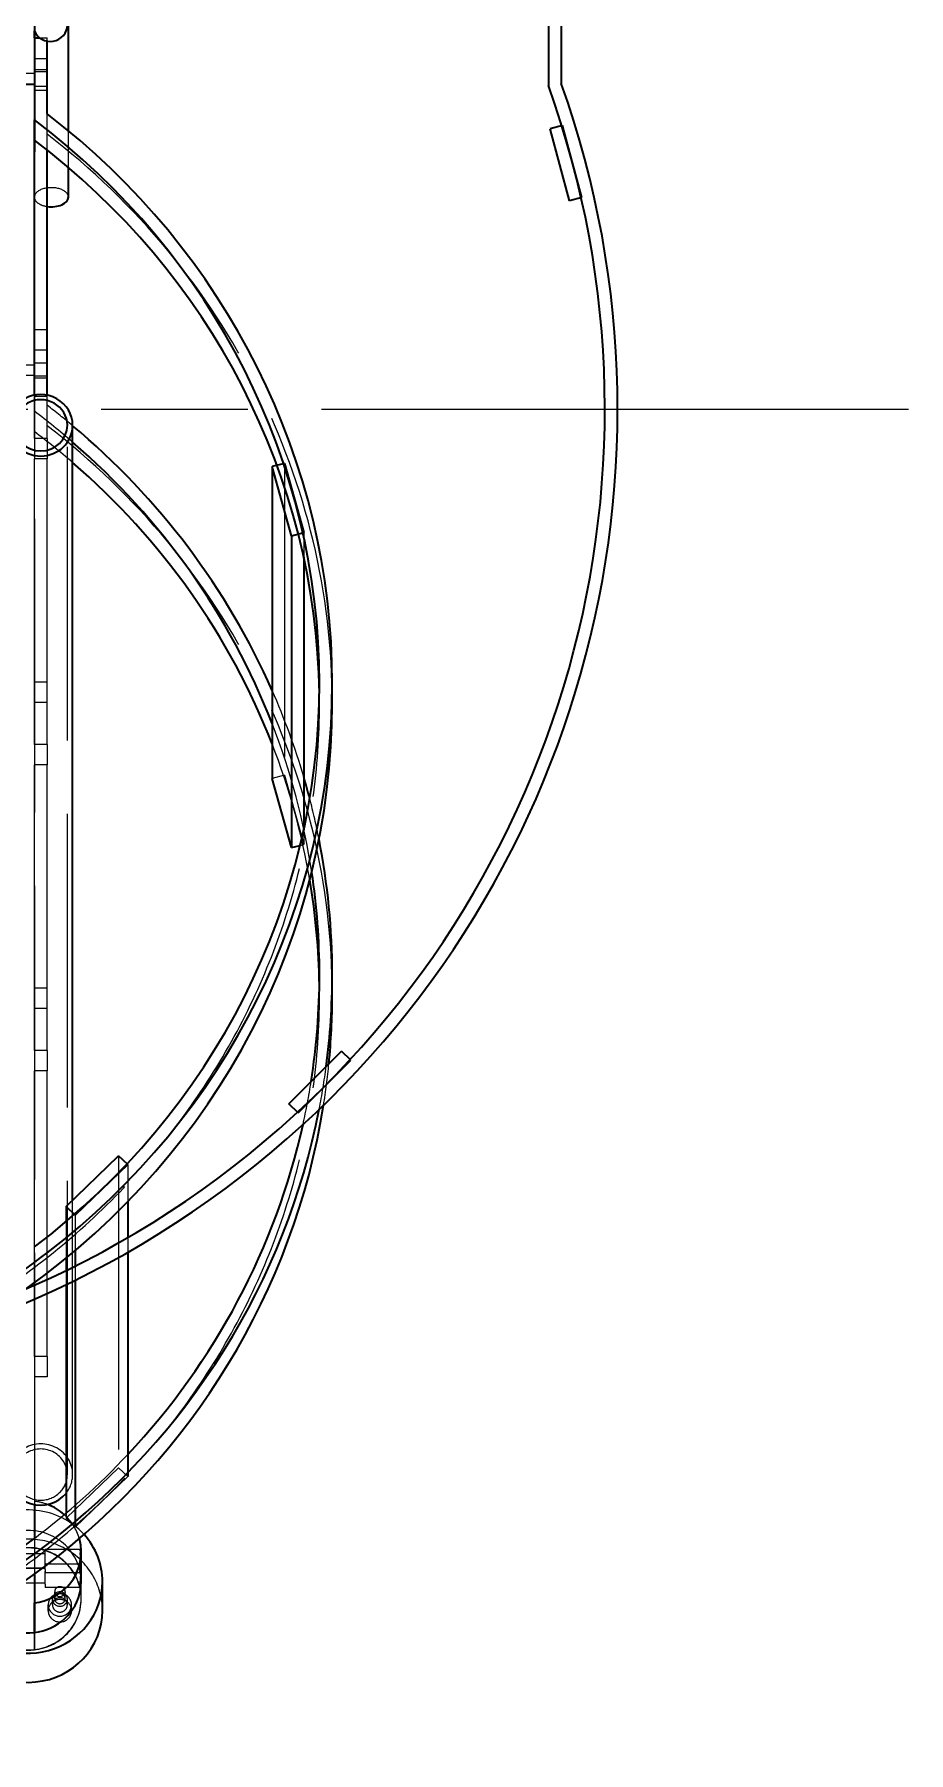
# Model space of a CAD drawing. Header units: millimetres. Extents: x -73083 to 81340, y -6859 to 6812.
# Drawn here: x -66531 to -66120, y -405 to 403 of the extents above; entities that cross this region are included whole.
import ezdxf

# ---------------------------------------------------------------- set-up
doc = ezdxf.new("R2010")
doc.units = ezdxf.units.MM
doc.linetypes.add('AM_ISO02W050', pattern=[7.5, 6, -1.5])
doc.linetypes.add('AM_ISO08W050', pattern=[18, 12, -1.5, 3, -1.5])
doc.layers.add('AM_7', color=2, linetype='AM_ISO08W050', lineweight=25)
doc.layers.add('AM_HID', color=1, linetype='AM_ISO02W050', lineweight=25)

msp = doc.modelspace()

# ---------------------------------------------------------------- linework, layer by layer
at = {"color": 7, "lineweight": 35, "ltscale": 23}
for p, q in [((-66289.38359, 481.96253), (-66289.38433, 378.7085)), ((-66283.38359, 481.96253), (-66283.38433, 379.74988)), ((-66514.98101, 357.474), (-66514.98101, 413.20301)), ((-66530.98125, 407.9043), (-66530.98125, 379.17957)), ((-66530.98101, 401.1139), (-66530.98101, 404.46876)), ((-66530.98125, 401.1139), (-66530.98125, 362.64405)), ((-66530.98125, 401.1139), (-66528.44634, 401.1139)), ((-66524.98125, 365.43714), (-66524.98125, 399.58912)), ((-66524.98125, 365.43702), (-66524.98101, 386.04651)), ((-66530.98125, 379.17957), (-66536.98125, 379.17957)), ((-66530.98125, 379.17957), (-66530.98125, 347.5774)), ((-66530.98125, 353.05579), (-66530.98125, 362.64405)), ((-66282.74712, 359.93689), (-66288.54277, 358.38392)), ((-66279.48418, 324.57654), (-66288.54277, 358.38392)), ((-66273.68877, 326.1294), (-66282.74712, 359.93689)), ((-66530.98125, 233.18763), (-66530.98125, 353.05579)), ((-66524.98125, 233.18763), (-66524.98125, 348.42664)), ((-66514.98101, 326.25721), (-66514.98101, 340.22913)), ((-66273.68877, 326.1294), (-66279.48418, 324.57654)), ((-66512.98076, -145.04504), (-66512.98149, 219.05286)), ((-66413.43682, 201.16004), (-66419.23223, 199.66639)), ((-66410.17363, 167.15247), (-66419.23223, 199.66639)), ((-66419.23223, 199.66639), (-66419.23198, 53.10254)), ((-66413.43682, 201.16004), (-66404.37822, 168.64588)), ((-66410.17363, 167.15247), (-66404.37822, 168.64588)), ((-66410.17363, 167.15247), (-66410.17339, 20.58851)), ((-66404.37798, 157.02991), (-66404.37774, 28.94959)), ((-66390.98149, 88.19459), (-66390.98149, 97.78284)), ((-66410.17339, 20.58851), (-66419.23198, 53.10254)), ((-66410.17339, 20.58851), (-66406.05156, 21.65064)), ((-66390.98125, -48.781), (-66390.98125, -39.19274)), ((-66411.30645, -99.76428), (-66386.55742, -75.01574)), ((-66407.06377, -104.00695), (-66382.31499, -79.25842)), ((-66382.31499, -79.25842), (-66386.55742, -75.01574)), ((-66407.06377, -104.00695), (-66411.30645, -99.76428)), ((-66516.11162, -148.05822), (-66491.36284, -124.25622)), ((-66487.12017, -128.33654), (-66511.86895, -152.1383)), ((-66487.12017, -128.33654), (-66491.36284, -124.25622)), ((-66516.11162, -148.05822), (-66511.86895, -152.1383)), ((-66516.11162, -148.05822), (-66516.11162, -155.21105)), ((-66487.12017, -145.82434), (-66487.12017, -162.70129)), ((-66511.86895, -168.89514), (-66511.86895, -176.03967)), ((-66516.11162, -172.42785), (-66516.11162, -178.13)), ((-66487.12017, -169.62194), (-66487.11992, -274.90051)), ((-66516.11138, -184.79138), (-66516.11138, -292.18688)), ((-66511.86895, -182.73498), (-66511.8687, -298.70227)), ((-66530.98003, -288.19372), (-66530.97979, -304.05334)), ((-66530.97979, -288.19372), (-66530.97979, -304.05334)), ((-66508.97979, -313.08044), (-66508.97979, -310.47766)), ((-66530.97979, -320.93835), (-66530.97979, -348.21862)), ((-66530.97979, -320.93859), (-66530.97979, -334.34729)), ((-66508.97979, -319.92932), (-66508.97979, -316.09265)), ((-66508.97979, -324.17541), (-66508.97979, -322.94128)), ((-66498.97979, -338.0465), (-66498.97979, -324.34875)), ((-66530.97979, -348.21862), (-66530.97979, -334.34729))]:
    msp.add_line(p, q, dxfattribs=at)
for points in [[(-66509.48638, -318.68029), (-66509.21343, -316.64514), (-66509.09478, -315.51184), (-66509.01006, -314.28918), (-66508.97979, -313.08044)], [(-66509.48638, -318.68029), (-66509.60015, -319.56555), (-66509.62847, -319.89245), (-66509.62334, -320.19689), (-66509.60991, -320.24035), (-66509.60112, -320.25305), (-66509.5938, -320.25842), (-66509.5855, -320.26013)], [(-66509.5855, -320.26013), (-66509.57842, -320.25891), (-66509.56255, -320.24963), (-66509.54497, -320.23059), (-66509.50518, -320.16491), (-66509.40044, -319.88806), (-66509.2874, -319.45422), (-66509.12529, -318.5177), (-66509.0169, -317.36828), (-66508.97979, -316.09265)], [(-66509.5855, -327.109), (-66509.57842, -327.10778), (-66509.56231, -327.09826), (-66509.54497, -327.07971), (-66509.50518, -327.01379), (-66509.40044, -326.73693), (-66509.2874, -326.30285), (-66509.12529, -325.36633), (-66509.0169, -324.21691), (-66508.97979, -322.94128)], [(-66509.48638, -325.52893), (-66509.21318, -323.49377), (-66509.09478, -322.36071), (-66509.01006, -321.13806), (-66508.97979, -319.92932)], [(-66509.48638, -325.52893), (-66509.60015, -326.41418), (-66509.62822, -326.74133), (-66509.62334, -327.04602), (-66509.60991, -327.08923), (-66509.60112, -327.10168), (-66509.5938, -327.10705), (-66509.5855, -327.109)]]:
    msp.add_lwpolyline(points, dxfattribs=at)
for centre, radius, start, end in [((-66712.8853, 226.56751), 456, 160.37034186, 19.62888621), ((-66712.8853, 226.56751), 450, 160.23861483, 19.76061836), ((-66535.48223, -316.12683), 26.50262, 0.07399215, 3.36226542), ((-66535.48247, -322.9757), 26.50274, 0.07412578, 3.36225966)]:
    msp.add_arc(centre, radius, start, end, dxfattribs=at)
for centre, major_axis, ratio, start_param, end_param in [((-66523.48125, 407.14661), (8, 0), 0.961743609, 3.496906359, 6.283182032), ((-66746.98149, 97.78211), (356, 0.00073), 0.961743585, 6.283185302, 7.180644724), ((-66746.98149, 97.78211), (350, 0.00073), 0.961743585, 6.283185302, 7.188871957), ((-66746.98149, 88.19397), (350, 0.00073), 0.961743585, 0.01424539, 0.90568665), ((-66522.98101, 326.25696), (8, 0), 0.560645874, 4.45969551, 6.283226208), ((-66527.98149, 219.05286), (15, 0), 0.961743585, 6.283182039, 9.424774693), ((-66527.98149, 219.05286), (12.5, 0), 0.961743585, 6.283182039, 9.424774693), ((-66527.98149, 219.05286), (15, 0), 0.961743585, 3.141589386, 6.283182039), ((-66527.98149, 219.05286), (12.5, 0), 0.961743585, 3.141589386, 6.283182039), ((-66746.98125, -39.19348), (356, 0.00073), 0.961743585, 0.401065961, 0.853557604), ((-66746.98125, -39.19348), (350, 0.00073), 0.961743585, 0.358489631, 0.838506485), ((-66746.98125, -48.78173), (350, 0.00073), 0.961743585, 0.358489631, 0.838506485), ((-66746.98149, 97.78211), (350, 0.00073), 0.961743585, 5.377492104, 6.283185302), ((-66746.98149, 97.78211), (356, 0.00073), 0.961743585, 5.385719337, 6.283185302), ((-66746.98149, 88.19397), (356, 0.00073), 0.961743585, 5.351350706, 6.283185302), ((-66746.98125, -39.19348), (356, 0.00073), 0.961743585, 0.244228879, 0.275203711), ((-66746.98125, -39.19348), (356, 0.00073), 0.961743585, 6.283185302, 6.470308887), ((-66746.98125, -39.19348), (350, 0.00073), 0.961743585, 6.283185302, 6.42721957), ((-66746.98125, -48.78173), (350, 0.00073), 0.961743585, 0.01424539, 0.161680118), ((-66746.98125, -39.19348), (356, 0.00073), 0.961743585, 3.141577982, 5.385719337), ((-66746.98125, -39.19348), (350, 0.00073), 0.961743585, 3.141566783, 5.377492104), ((-66746.98125, -39.19348), (350, 0.00073), 0.961743585, 6.1336387, 6.283185302), ((-66746.98125, -39.19348), (356, 0.00073), 0.961743585, 6.157044562, 6.283185302), ((-66746.98125, -48.78173), (356, 0.00073), 0.961743585, 3.141577982, 6.131803037), ((-66746.98125, -48.78173), (356, 0.00073), 0.961743585, 6.188885247, 6.283185302), ((-66746.98125, -39.19348), (356, 0.00073), 0.961743585, 5.385719337, 6.097539722), ((-66746.98125, -39.19348), (350, 0.00073), 0.961743585, 5.54912495, 6.072673748), ((-66746.98149, 97.78211), (356, 0.00073), 0.961743585, 5.219783682, 5.385719337), ((-66527.98052, -274.05944), (15, 0), 0.961743585, 3.141589386, 5.625308031), ((-66533.97979, -310.47766), (25, 0), 0.961743584, 0.820851795, 1.191643494), ((-66533.97979, -310.47766), (25, 0), 0.961743584, 6.283182032, 6.549149721), ((-66533.97979, -324.34875), (35, 0.00012), 0.961743584, 6.283182039, 7.00085967), ((-66533.97979, -310.47766), (25, 0), 0.961743584, 4.832675587, 6.283182032), ((-66533.97979, -324.34875), (35, 0.00012), 0.961743584, 3.702448522, 6.283182039), ((-66533.97979, -324.34875), (25, 0), 0.961743584, 3.704737987, 6.283182039), ((-66533.97979, -324.34875), (25, 0), 0.961743584, 6.283182039, 6.290397441), ((-66533.97979, -338.0465), (35, 0.00012), 0.961743584, 3.346160577, 6.283182039)]:
    msp.add_ellipse(centre, major_axis=major_axis, ratio=ratio, start_param=start_param, end_param=end_param, dxfattribs=at)
at = {"layer": 'AM_7', "ltscale": 23}
msp.add_line((-66120.08525, 226.56751), (-67305.68529, 226.56751), dxfattribs=at)
at = {"layer": 'AM_HID', "ltscale": 23}
for p, q in [((-66530.98101, 326.25684), (-66530.98101, 401.1139)), ((-66528.44634, 401.1139), (-66524.98125, 401.1139)), ((-66524.98125, 399.58912), (-66524.98125, 401.1139)), ((-66530.98125, 391.52552), (-66524.98125, 391.52552)), ((-66530.98125, 384.35206), (-66536.98125, 384.35206)), ((-66530.98125, 353.05579), (-66530.98101, 386.04651)), ((-66530.98125, 385.39356), (-66524.98125, 385.39356)), ((-66524.98101, 386.04651), (-66530.98101, 386.04651)), ((-66530.98125, 379.43506), (-66536.98125, 379.43506)), ((-66530.98125, 378.39356), (-66524.98125, 378.39356)), ((-66524.98101, 376.45826), (-66530.98101, 376.45826)), ((-66524.98125, 355.84876), (-66524.98125, 365.43714)), ((-66524.98125, 348.42664), (-66524.98125, 365.43702)), ((-66514.98101, 340.22913), (-66514.98101, 357.474)), ((-66530.98125, 347.5774), (-66530.98003, -288.19372)), ((-66530.98076, 264.13819), (-66524.98076, 264.13819)), ((-66530.98076, 254.54993), (-66524.98076, 254.54993)), ((-66530.98101, 247.37647), (-66536.98101, 247.37647)), ((-66530.98101, 242.45936), (-66536.98101, 242.45936)), ((-66530.98101, 248.41785), (-66524.98101, 248.41785)), ((-66530.98101, 241.41785), (-66524.98101, 241.41785)), ((-66524.98076, 242.22205), (-66530.98076, 242.22205)), ((-66530.98125, 212.93274), (-66530.98125, 233.18763)), ((-66524.98076, 232.63379), (-66530.98076, 232.63379)), ((-66524.98125, 212.93262), (-66524.98125, 233.18763)), ((-66515.48052, -274.05944), (-66515.48149, 219.05286)), ((-66530.98125, 212.93274), (-66530.98125, 203.34437)), ((-66524.98125, 212.93262), (-66530.98125, 212.93274)), ((-66524.98125, 212.93262), (-66524.98125, 203.34437)), ((-66524.98125, 203.34437), (-66530.98125, 203.34437)), ((-66530.98101, 69.10828), (-66530.98101, 203.34473)), ((-66524.98101, 69.10828), (-66524.98101, 203.34473)), ((-66413.43682, 201.16004), (-66413.43633, 54.59607)), ((-66404.37822, 168.64588), (-66404.37798, 157.02991)), ((-66524.98052, 98.39771), (-66530.98052, 98.39771)), ((-66396.98149, 88.19459), (-66396.98149, 97.78284)), ((-66524.98052, 88.80945), (-66530.98052, 88.80945)), ((-66530.98101, 69.10828), (-66530.98101, 59.5199)), ((-66524.98101, 69.10828), (-66530.98101, 69.10828)), ((-66524.98101, 69.10828), (-66524.98101, 59.5199)), ((-66524.98101, 59.5199), (-66530.98101, 59.5199)), ((-66530.98076, -74.71618), (-66530.98052, 59.52039)), ((-66524.98076, -74.71618), (-66524.98052, 59.52039)), ((-66413.43633, 54.59607), (-66419.23198, 53.10254)), ((-66413.43633, 54.59607), (-66404.37774, 22.08191)), ((-66404.37774, 28.94959), (-66404.37774, 22.08191)), ((-66406.05156, 21.65064), (-66404.37774, 22.08191)), ((-66396.98125, -48.781), (-66396.98125, -39.19274)), ((-66524.98027, -45.42663), (-66530.98027, -45.42663)), ((-66524.98027, -55.01501), (-66530.98027, -55.01501)), ((-66530.98076, -74.71618), (-66530.98076, -84.30444)), ((-66524.98076, -74.71618), (-66530.98076, -74.71618)), ((-66524.98076, -74.71618), (-66524.98076, -84.30444)), ((-66524.98076, -84.30444), (-66530.98076, -84.30444)), ((-66530.98052, -218.54064), (-66530.98027, -84.30407)), ((-66524.98052, -218.54064), (-66524.98027, -84.30407)), ((-66491.36284, -124.25622), (-66491.3626, -270.82019)), ((-66487.12017, -128.33654), (-66487.12017, -145.82434)), ((-66512.98052, -274.05944), (-66512.98076, -145.04504)), ((-66511.86895, -152.1383), (-66511.86895, -168.89514)), ((-66516.11162, -155.21105), (-66516.11162, -172.42785)), ((-66487.12017, -162.70129), (-66487.12017, -169.62194)), ((-66511.86895, -176.03967), (-66511.86895, -182.73498)), ((-66516.11162, -178.13), (-66516.11138, -184.79138)), ((-66530.98052, -218.54064), (-66530.98052, -228.12878)), ((-66524.98052, -218.54064), (-66530.98052, -218.54064)), ((-66524.98052, -218.54064), (-66524.98052, -228.12878)), ((-66524.98052, -228.12878), (-66530.98052, -228.12878)), ((-66516.11138, -294.62194), (-66491.3626, -270.82019)), ((-66487.11992, -274.90051), (-66491.3626, -270.82019)), ((-66487.11992, -274.90051), (-66511.8687, -298.70227)), ((-66530.97979, -286.60754), (-66530.97979, -288.19372)), ((-66516.11138, -292.18688), (-66516.11138, -294.62194)), ((-66516.11138, -294.62194), (-66511.8687, -298.70227)), ((-66530.97979, -304.05334), (-66530.97979, -320.93835)), ((-66530.97979, -304.05334), (-66530.97979, -320.93859)), ((-66536.97979, -308.34997), (-66530.97979, -308.34997)), ((-66536.97979, -311.08679), (-66530.97979, -311.08679)), ((-66525.97979, -311.26037), (-66530.97979, -311.26037)), ((-66525.97979, -318.68029), (-66525.97979, -309.26037)), ((-66509.50737, -309.26037), (-66525.97979, -309.26037)), ((-66536.97979, -317.93566), (-66530.97979, -317.93566)), ((-66536.97979, -318.08679), (-66530.97979, -318.08679)), ((-66525.97979, -318.10925), (-66530.97979, -318.10925)), ((-66525.97979, -318.26037), (-66530.97979, -318.26037)), ((-66509.50737, -316.10949), (-66525.97979, -316.10925)), ((-66525.97979, -318.68029), (-66525.97979, -320.26037)), ((-66525.97979, -325.52893), (-66525.97979, -319.54479)), ((-66509.58525, -320.26037), (-66525.97979, -320.26037)), ((-66536.97979, -324.93566), (-66530.97979, -324.93566)), ((-66525.97979, -325.10925), (-66530.97979, -325.10925)), ((-66525.97979, -325.52893), (-66525.97979, -327.10925)), ((-66509.58525, -327.10949), (-66525.97979, -327.10925)), ((-66521.43828, -332.39367), (-66521.43828, -329.10632)), ((-66516.52129, -332.39367), (-66516.52129, -329.10656)), ((-66508.97979, -332.39367), (-66508.97979, -324.17541)), ((-66508.97979, -332.5675), (-66508.97979, -324.34875)), ((-66524.47979, -338.0465), (-66524.47979, -335.307)), ((-66522.47979, -335.307), (-66522.47979, -332.5675)), ((-66515.47979, -335.30676), (-66515.47979, -332.56726)), ((-66513.47979, -338.04626), (-66513.47979, -335.30676)), ((-66530.97979, -348.21862), (-66530.97979, -356.43713)), ((-66530.97979, -356.2633), (-66530.97979, -348.21862)), ((-66536.97979, -356.43713), (-66530.97979, -356.43713))]:
    msp.add_line(p, q, dxfattribs=at)
for points in [[(-66509.50737, -309.26037), (-66509.51372, -309.26159), (-66509.52471, -309.27062), (-66509.53399, -309.28918), (-66509.54692, -309.35217), (-66509.55181, -309.51184), (-66509.5125, -310.03771), (-66509.41533, -310.84094)], [(-66508.97979, -313.08044), (-66508.99981, -312.15124), (-66509.05913, -311.28869), (-66509.15068, -310.53576), (-66509.26397, -309.92004), (-66509.35674, -309.56311), (-66509.4417, -309.33752), (-66509.47393, -309.2843), (-66509.48833, -309.26916), (-66509.50127, -309.26135), (-66509.50737, -309.26037)], [(-66509.0252, -314.57238), (-66509.11797, -313.35876), (-66509.37725, -311.13269), (-66509.41533, -310.84094)], [(-66509.50737, -316.10925), (-66509.51372, -316.11047), (-66509.52471, -316.1195), (-66509.53399, -316.13781), (-66509.54692, -316.20104), (-66509.55181, -316.36047), (-66509.5125, -316.88659), (-66509.41533, -317.68957)], [(-66508.97979, -319.92932), (-66508.99981, -319.00012), (-66509.05913, -318.13732), (-66509.15068, -317.38439), (-66509.26397, -316.76892), (-66509.35674, -316.41174), (-66509.44146, -316.1864), (-66509.47393, -316.13293), (-66509.48833, -316.11779), (-66509.50127, -316.10998), (-66509.50737, -316.10925)], [(-66509.0252, -321.42126), (-66509.11797, -320.20764), (-66509.37725, -317.98156), (-66509.41533, -317.68957)], [(-66516.52153, -329.10119), (-66516.53765, -329.37414), (-66516.60869, -329.72863), (-66516.79741, -330.19372), (-66517.08306, -330.61022), (-66517.45317, -330.95959), (-66517.89165, -331.22668), (-66518.37896, -331.39904), (-66518.69561, -331.45471), (-66519.26299, -331.45471), (-66519.82378, -331.32629), (-66520.0811, -331.21936), (-66520.58672, -330.89514), (-66520.96318, -330.50329), (-66521.13726, -330.23986)]]:
    msp.add_lwpolyline(points, dxfattribs=at)
for centre, radius, start, end in [((-66518.81182, -329.10729), 2.2903, 0.15326112, 29.69526853), ((-66519.34917, -335.30114), 5.13083, 180.06589266, 209.69295833), ((-66519.14482, -332.39123), 2.29348, 180.06589266, 209.69295833), ((-66518.81475, -332.39611), 2.29348, 0.06589813, 29.69295993), ((-66518.74468, -335.31066), 3.26507, 0.06589813, 29.69295993), ((-66518.6104, -335.31262), 5.13083, 0.06589813, 29.69295993)]:
    msp.add_arc(centre, radius, start, end, dxfattribs=at)
for centre, major_axis, ratio, start_param, end_param in [((-66746.98149, 88.19397), (356, 0.00073), 0.961743585, 6.283185302, 7.180644724), ((-66522.98101, 326.25696), (8, 0), 0.560645874, 0.000040901, 3.141633557), ((-66522.98101, 326.25696), (8, 0), 0.560645874, 3.141633556, 3.795280137), ((-66522.98101, 326.25696), (8, 0), 0.560645874, 3.795280136, 4.45969551), ((-66746.98125, -39.19348), (356, 0.00073), 0.961743585, 0.853557604, 0.897459417), ((-66746.98125, -39.19348), (350, 0.00073), 0.961743585, 0.838506485, 0.90568665), ((-66746.98125, -48.78173), (356, 0.00073), 0.961743585, 6.283185302, 7.180644724), ((-66746.98125, -48.78173), (350, 0.00073), 0.961743585, 0.838506485, 0.90568665), ((-66746.98125, -39.19348), (356, 0.00073), 0.961743585, 0.275203711, 0.401065961), ((-66746.98149, 88.19397), (350, 0.00073), 0.961743585, 6.283185302, 6.297430697), ((-66746.98149, 88.19397), (350, 0.00073), 0.961743585, 3.141566783, 6.283185302), ((-66746.98125, -39.19348), (350, 0.00073), 0.961743585, 0.144034263, 0.358489631), ((-66746.98125, -48.78173), (350, 0.00073), 0.961743585, 0.161680118, 0.358489631), ((-66746.98125, -39.19348), (356, 0.00073), 0.961743585, 0.18712358, 0.244228879), ((-66746.98125, -48.78173), (350, 0.00073), 0.961743585, 6.283185302, 6.297430697), ((-66746.98125, -48.78173), (350, 0.00073), 0.961743585, 3.141566783, 6.283185302), ((-66746.98125, -39.19348), (356, 0.00073), 0.961743585, 6.097539722, 6.157044562), ((-66746.98125, -48.78173), (356, 0.00073), 0.961743585, 6.131803037, 6.188885247), ((-66746.98125, -39.19348), (350, 0.00073), 0.961743585, 6.072673748, 6.1336387), ((-66527.98052, -274.05944), (15, 0), 0.961743585, 6.283182039, 9.424774693), ((-66527.98052, -274.05944), (12.5, 0), 0.961743585, 6.283182039, 9.424774693), ((-66746.98125, -39.19348), (350, 0.00073), 0.961743585, 5.377492104, 5.54912495), ((-66527.98052, -274.05944), (12.5, 0), 0.961743585, 3.141589386, 6.283182039), ((-66527.98052, -274.05944), (15, 0), 0.961743585, 5.625308031, 6.283182039), ((-66533.97979, -324.34875), (35, 0.00012), 0.961743584, 0.717674363, 2.205481812), ((-66533.97979, -310.47766), (25, 0), 0.961743584, 1.191643494, 1.450503169), ((-66533.97979, -310.47766), (25, 0), 0.961743584, 0.265964414, 0.820851795), ((-66533.97979, -338.0465), (35, 0.00012), 0.961743584, 6.283182039, 9.424774693), ((-66533.97979, -324.34875), (25, 0), 0.961743584, 0.007212134, 3.141589385), ((-66533.97979, -332.5675), (25, 0), 0.961743584, 6.283182039, 9.424774693), ((-66533.97979, -332.39367), (25, 0), 0.961743584, 6.283182032, 7.733688476), ((-66518.97979, -335.30676), (5.5, 0), 0.961743584, 0.499996733, 3.141623247), ((-66518.97979, -332.5675), (3.5, 0), 0.961743584, 0.49999673, 3.141623249), ((-66518.97979, -329.10607), (-2.4585, 0), 0.961743584, 3.641589386, 6.283215901), ((-66518.97979, -332.39367), (2.4585, 0), 0.961743584, 0.499996734, 3.141623247), ((-66518.97979, -329.10607), (-2.4585, 0), 0.961743584, 0.000030594, 0.49999673), ((-66518.97979, -332.5675), (3.5, 0), 0.961743584, 0.000030594, 0.49999673), ((-66533.97979, -332.5675), (25, 0), 0.961743584, 3.141589386, 6.283182039), ((-66533.97979, -332.39367), (25, 0), 0.961743584, 4.832675587, 6.283182032), ((-66518.97979, -338.0465), (5.5, 0), 0.961743584, 0.000030594, 3.141623249), ((-66518.97979, -338.0465), (5.5, 0), 0.961743584, 3.141623249, 3.641589387), ((-66518.97979, -335.30676), (5.5, 0), 0.961743584, 3.641589386, 6.283215901), ((-66518.97979, -338.0465), (5.5, 0), 0.961743584, 3.641589387, 6.283215901), ((-66518.97979, -335.30676), (3.5, 0), 0.961743584, 0.499996732, 3.141623247), ((-66518.97979, -332.5675), (3.5, 0), 0.961743584, 3.141623249, 6.283215901), ((-66518.97979, -335.30676), (3.5, 0), 0.961743584, 3.141623247, 6.283215901), ((-66518.97979, -332.39367), (2.4585, 0), 0.961743584, 3.641589387, 6.283215901)]:
    msp.add_ellipse(centre, major_axis=major_axis, ratio=ratio, start_param=start_param, end_param=end_param, dxfattribs=at)

doc.saveas('drawing.dxf')
